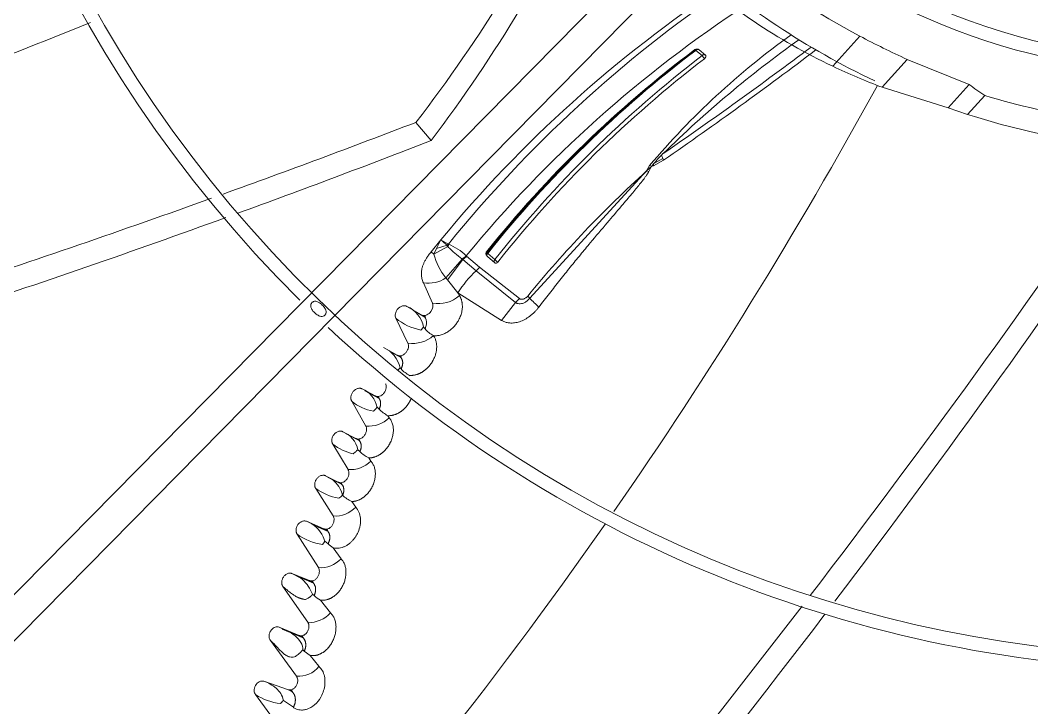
# Model space of a CAD drawing. Header units: millimetres. Extents: x 113490 to 142599, y -20467 to 115.
# Drawn here: x 129887.5 to 130074.4, y -10531.9 to -10404.9 of the extents above; entities that cross this region are included whole.
import ezdxf

# ---------------------------------------------------------------- set-up
doc = ezdxf.new("R2010")
doc.units = ezdxf.units.MM
doc.layers.add('DV3_0', color=7, linetype='Continuous')

msp = doc.modelspace()

# ---------------------------------------------------------------- linework, layer by layer
at = {"layer": 'DV3_0', "color": 7, "linetype": 'Continuous', "lineweight": 15}
for p, q in [((130091.2, -10303.23), (129757.6, -10641.53)), ((129758.45, -10649.21), (130096.11, -10306.79)), ((130012.15, -10410.33), (130012.26, -10410.36)), ((130012.3, -10410.48), (130013.48, -10411.45)), ((130012.91, -10410.39), (130014.09, -10411.36)), ((130051.38, -10412.15), (130062.83, -10416.79)), ((130046.75, -10417.29), (130058.94, -10421.11)), ((130058.94, -10421.11), (130062.83, -10416.79)), ((130062.56, -10422.33), (130065.72, -10418.81)), ((130058.94, -10421.11), (130062.56, -10422.33)), ((129963.41, -10427.14), (129960.59, -10423.79)), ((130004.23, -10431.89), (130004.5, -10431.79)), ((130004.37, -10431.62), (130004.46, -10431.5)), ((130004.37, -10431.62), (130004.47, -10431.58)), ((130004.46, -10431.5), (130004.55, -10431.39)), ((130004.5, -10431.79), (130006.35, -10430.76)), ((130004.55, -10431.39), (130006.22, -10430.46)), ((129963.38, -10447.72), (129965.2, -10445.49)), ((129963.92, -10448.1), (129966.46, -10446.71)), ((129966.48, -10446.25), (129966.34, -10446.46)), ((129966.55, -10446.26), (129966.46, -10446.71)), ((129966.46, -10446.71), (129966.55, -10446.81)), ((129966.48, -10446.25), (129966.55, -10446.26)), ((129966.61, -10446.26), (129966.55, -10446.81)), ((129966.11, -10452.5), (129969.12, -10449.03)), ((129969.09, -10449.01), (129969.12, -10449.03)), ((129969.12, -10449.03), (129969.24, -10449.12)), ((129969.87, -10448.42), (129969.88, -10448.44)), ((129969.88, -10448.44), (129969.94, -10448.49)), ((129969.94, -10448.49), (129972.35, -10450.56)), ((129973.74, -10447.87), (129973.62, -10447.73)), ((129975.14, -10449.72), (129973.82, -10448.56)), ((129975.16, -10449.13), (129973.85, -10447.98)), ((129969.24, -10449.12), (129971.72, -10451.18)), ((129972.35, -10450.56), (129979.7, -10456.32)), ((129971.72, -10451.18), (129979.02, -10457.07)), ((129961.97, -10453.41), (129963.64, -10457.16)), ((129968.35, -10455.29), (129966.43, -10452.89)), ((129979.7, -10456.32), (129979.02, -10457.07)), ((129981.25, -10455.86), (129981.61, -10456.27)), ((129961.61, -10459.34), (129958.91, -10457.77)), ((129979.02, -10457.07), (129976.42, -10460.36)), ((129959.1, -10464.59), (129956.87, -10459.97)), ((129962.22, -10459.75), (129960.26, -10458.61)), ((129961.51, -10462.16), (129961.99, -10461.63)), ((129961.99, -10461.63), (129962.27, -10461.91)), ((129954.57, -10465.37), (129957.13, -10466.8)), ((129957.89, -10467.29), (129955.9, -10466.17)), ((129957.28, -10469.49), (129957.67, -10469.15)), ((129957.67, -10469.15), (129957.84, -10469.31)), ((129959.46, -10470.59), (129959.42, -10470.53)), ((129950.63, -10473.02), (129953.06, -10474.33)), ((129953.8, -10474.8), (129951.16, -10473.36)), ((129951.32, -10479.88), (129948.72, -10475.29)), ((129953.09, -10476.79), (129952.75, -10477.15)), ((129953.4, -10476.42), (129953.09, -10476.79)), ((129953.4, -10476.42), (129953.79, -10476.78)), ((129955.65, -10478.35), (129955.4, -10477.97)), ((129947.07, -10480.93), (129949.46, -10482.18)), ((129950.2, -10482.63), (129947.6, -10481.27)), ((129948.04, -10487.93), (129945.22, -10483.24)), ((129949.83, -10484.26), (129950.22, -10484.6)), ((129949.43, -10484.65), (129949, -10485.01)), ((129952.26, -10486.35), (129951.86, -10485.77)), ((129943.87, -10489.07), (129946.23, -10490.26)), ((129943.87, -10489.07), (129945.15, -10489.79)), ((129946.97, -10490.7), (129944.39, -10489.4)), ((129945.29, -10496.49), (129942.07, -10491.41)), ((129946.68, -10492.95), (129946.31, -10493.19)), ((129947.03, -10492.67), (129946.68, -10492.95)), ((129949.46, -10494.85), (129948.72, -10493.82)), ((129940.35, -10497.48), (129943.58, -10498.87)), ((129944.35, -10499.34), (129941.67, -10498.18)), ((129942.56, -10506.04), (129938.62, -10499.85)), ((129943.45, -10500.36), (129943.77, -10501.16)), ((129943.77, -10501.16), (129943.56, -10501.47)), ((129943.77, -10501.16), (129944.35, -10501.62)), ((129943.56, -10501.47), (129943.33, -10501.77)), ((129946.74, -10504.39), (129945.29, -10502.37)), ((129937.66, -10507.12), (129940.9, -10508.44)), ((129937.66, -10507.12), (129939.3, -10508)), ((129941.68, -10508.9), (129939.05, -10507.82)), ((129940.62, -10516.14), (129936.01, -10509.55)), ((129941.29, -10510.55), (129941.46, -10510.96)), ((129940.91, -10511.51), (129940.66, -10511.67)), ((129941.46, -10510.96), (129941.77, -10511.19)), ((129944.78, -10514.38), (129942.97, -10512.04)), ((129935.3, -10517.05), (129939.02, -10518.58)), ((129939.84, -10519.08), (129935.84, -10517.41)), ((129938.51, -10526.1), (129933.68, -10519.5)), ((129939.66, -10521.25), (129939.95, -10521.46)), ((129939.94, -10521.46), (129941.06, -10522.26)), ((129942.67, -10524.27), (129941.06, -10522.26)), ((129932.48, -10527.03), (129937.01, -10528.59)), ((129936.43, -10537), (129930.95, -10529.5)), ((129936.09, -10530.57), (129937.93, -10531.84))]:
    msp.add_line(p, q, dxfattribs=at)
at = {"layer": 'DV3_0', "color": 7, "linetype": 'Continuous', "lineweight": 20}
for p, q in [((130037.62, -10413.41), (130042.62, -10407.85)), ((130046.75, -10417.29), (130051.38, -10412.15)), ((130005.96, -10429.86), (130006.25, -10429.56)), ((130003.23, -10432.75), (130003.77, -10431.77)), ((130003.69, -10432.33), (130004.16, -10431.9)), ((130004.16, -10431.9), (130003.77, -10431.77)), ((130004.16, -10431.9), (130004.23, -10431.89)), ((130004.24, -10431.78), (130004.23, -10431.89)), ((130004.24, -10431.78), (130004.37, -10431.62)), ((130004.46, -10431.5), (130004.47, -10431.58)), ((130004.47, -10431.58), (130004.5, -10431.79)), ((130006.22, -10430.46), (130006.35, -10430.76)), ((129981.61, -10456.27), (130003.23, -10432.75)), ((130003.23, -10432.75), (130003.69, -10432.33)), ((130003.23, -10432.75), (130003.62, -10432.88)), ((129963.92, -10448.1), (129964.36, -10447.07)), ((129964.36, -10447.07), (129965.2, -10445.49)), ((129966.34, -10446.46), (129964.36, -10447.07)), ((129965.2, -10445.49), (129966.48, -10446.25)), ((129966.55, -10446.26), (129966.61, -10446.26)), ((129963.38, -10447.72), (129963.92, -10448.1)), ((129969.24, -10449.12), (129966.43, -10452.89)), ((129966.43, -10452.9), (129966.11, -10452.5)), ((129976.42, -10460.36), (129968.35, -10455.29))]:
    msp.add_line(p, q, dxfattribs=at)
at = {"layer": 'DV3_0', "color": 7, "linetype": 'Continuous', "lineweight": 15}
for centre, radius, start, end in [((130105.24, -10288.99), 236, 136.9648, 225.2631), ((130105.24, -10288.99), 233.5, 136.5342, 225.7814), ((129737.65, -10251.98), 281.46, 322.3809, 334.3771), ((130105.24, -10288.99), 123.5, 226.1082, 316.2428), ((129744.74, -10261.51), 274.32, 322.858, 335.1381), ((130105.24, -10288.99), 126, 228.4752, 270), ((130105.24, -10288.99), 140.5, 227.8486, 244.7865), ((130105.24, -10288.99), 134.34, 231.0499, 242.2199), ((130087.5, -10308.69), 116, 228, 244.5279), ((130147.13, -10595.17), 235.59, 123.4411, 140.5553), ((130153.53, -10598.04), 240.79, 124.2777, 140.9245), ((130147.36, -10594.58), 229.92, 123.1154, 140.531), ((129569.11, -9598.83), 871.89, 290.44342, 292.33228), ((130125.96, -10249.44), 178.99, 242.252, 245.3745), ((130141.05, -10581.66), 214.41, 126.9538, 141.3404), ((130142.36, -10582.48), 215.76, 127.0847, 141.4), ((130142.85, -10582.8), 216.19, 127.147, 141.4201), ((130146.67, -10585.24), 218.96, 127.4655, 141.5655), ((130012.49, -10410.85), 0.625, 47.7893, 122.5207), ((130012.57, -10410.75), 0.496, 46.1549, 128.4511), ((130016.06, -10409.96), 2.97, 210.096, 223.8348), ((130146.91, -10585.47), 218.57, 127.4799, 141.5567), ((130087.5, -10308.69), 116, 244.5279, 249.4312), ((129280.84, -9998), 872.24, 325.21173, 331.29356), ((130105.24, -10288.99), 135.7, 253.0696, 269.7571), ((130105.24, -10288.99), 140, 252.2495, 269.2323), ((129274.22, -8630.77), 1919.9, 289.81328, 290.94717), ((129294.8, -8701.02), 1851.09, 289.98762, 291.17408), ((128508.45, -9342.41), 1921.39, 322.53383, 325.57983), ((128572.55, -9398.09), 1840.9, 322.75622, 325.95172), ((130006.81, -10433.67), 3.19, 143.7116, 146.2521), ((130143.08, -10587.8), 208.79, 132.0492, 140.8077), ((130105.24, -10288.99), 551.5, 195.4775, 254.5225), ((129274.22, -8630.77), 1919.9, 288.19223, 289.74418), ((129294.8, -8701.02), 1851.09, 288.2337, 289.91843), ((129966.81, -10446.37), 0.478, 190.9247, 223.9), ((129989.22, -10423.18), 32.75, 226.1967, 232.0692), ((129962.28, -10456.32), 10.95, 46.1609, 66.7475), ((129974.12, -10448.18), 0.485, 140.7317, 232.4456), ((129974.48, -10447.26), 0.962, 219.8162, 228.871), ((129978.93, -10444.93), 5.65, 228.0185, 235.2631), ((130105.24, -10288.99), 233.5, 225.7814, 315.7154), ((129962.94, -10447.92), 5.57, 260.0111, 304.7159), ((129964.76, -10451.51), 5.76, 258.8491, 312.1775), ((130135.76, -10363.2), 191.06, 208.8135, 208.982), ((130008.73, -10429.85), 37.86, 224.2478, 227.8108), ((129956.89, -10462.55), 5.19, 10.1936, 67.059), ((129963.77, -10451.39), 11.01, 231.1934, 258.1257), ((130105.24, -10288.99), 236, 227.0266, 270), ((129966.87, -10457.88), 6.12, 221.219, 240.0537), ((129959.88, -10458.6), 6.04, 262.6336, 310.7293), ((129963.78, -10463.27), 0.106, 55.1918, 66.6705), ((129952.56, -10470.18), 5.21, 11.3202, 67.3762), ((129962.21, -10465.27), 5.96, 222.7921, 242.0806), ((129948.94, -10477.22), 4.53, 10.0986, 68.0429), ((129954.21, -10468.67), 8.6, 230.3252, 260.2403), ((129958.05, -10472.69), 5.9, 223.7711, 243.319), ((129951.85, -10474.48), 5.42, 264.3965, 314.4981), ((129945.42, -10485.11), 4.5, 10.85, 68.4163), ((129951.41, -10474.91), 10.37, 233.3561, 256.5974), ((129945.14, -10479.68), 6.56, 310.7747, 315.6542), ((129948.49, -10482.71), 5.23, 264.9801, 316.0244), ((129954.4, -10480.47), 5.87, 224.689, 244.3555), ((129941.7, -10494.09), 5.52, 14.9303, 51.3083), ((129948.11, -10482.95), 10.4, 234.4567, 260.0311), ((129951.12, -10488.5), 5.84, 225.5932, 245.7222), ((129945.7, -10491.41), 5.1, 265.3273, 317.4993), ((129938.49, -10502.6), 5.45, 24.3194, 70.0298), ((129280.84, -9998), 872.24, 317.86602, 325.02361), ((129944.98, -10491.01), 10.89, 234.299, 261.2947), ((129948.4, -10497.45), 5.81, 225.859, 237.6941), ((129942.97, -10500.97), 5.09, 265.4156, 317.8444), ((129935.28, -10513.19), 6.57, 23.712, 52.2409), ((129937.61, -10506.45), 6.04, 295.0761, 300.3042), ((129945.69, -10506.91), 5.8, 227.5727, 242.0343), ((129941, -10511.25), 4.9, 265.5101, 320.4178), ((128508.45, -9342.41), 1921.39, 319.10975, 322.45989), ((128572.55, -9398.09), 1840.9, 319.15831, 322.66086), ((129931.31, -10527.8), 11.46, 61.1528, 69.6579), ((129934.35, -10523.28), 6.06, 34.5155, 65.6878), ((129937.29, -10521.05), 2.38, 355.0985, 30.3566), ((129935.4, -10517.71), 5.54, 307.927, 320.2638), ((129935.65, -10518.05), 5.12, 298.9227, 308.0461), ((129938.88, -10521.31), 4.81, 265.5613, 321.8717), ((130105.24, -10288.99), 343.5, 225.9212, 315.6512), ((129937.04, -10529.27), 0.78, 12.7225, 57.3488), ((129936.65, -10520.76), 10.44, 236.8811, 264.046), ((129931.8, -10527.21), 5.45, 313.7925, 317.47), ((129931.15, -10526.64), 6.31, 317.6452, 321.5525), ((129940.38, -10529.14), 3.64, 227.7428, 229.7409)]:
    msp.add_arc(centre, radius, start, end, dxfattribs=at)
at = {"layer": 'DV3_0', "color": 7, "linetype": 'Continuous', "lineweight": 20}
for centre, radius, start, end in [((130113.28, -10524.15), 143.27, 125.5681, 139.8477), ((130153.67, -10579.87), 210.53, 125.5148, 134.442), ((129532.6, -9741.76), 835.11, 304.55332, 306.86693), ((129574.74, -9804.53), 760.56, 304.57503, 307.19348), ((130033.01, -10456.1), 37.69, 135.8529, 139.0244), ((130144.7, -10509.15), 160.38, 151.2063, 151.6058), ((129989.96, -10417.76), 37.17, 228.2362, 230.5479), ((129974.4, -10445.63), 10.77, 193.2742, 219.6537), ((129967.73, -10446.41), 2.93, 297.5982, 316.6794), ((129967.68, -10446.43), 2.97, 298.9802, 317.6454), ((129967.69, -10446.72), 2.86, 302.8874, 321.7301), ((129969.99, -10448.79), 2.95, 305.8411, 323.1077), ((129985.02, -10465.52), 19.56, 132.8678, 148.4609)]:
    msp.add_arc(centre, radius, start, end, dxfattribs=at)
at = {"layer": 'DV3_0', "color": 7, "linetype": 'Continuous', "lineweight": 15}
msp.add_ellipse((141763.19, 2599.83), major_axis=(-11711.88, -13007.35), ratio=0.087169, start_param=0.009677, end_param=0.011971, dxfattribs=at)
at = {"layer": 'DV3_0', "color": 7, "linetype": 'Continuous', "lineweight": 20}
msp.add_ellipse((129984.61, -10415.69), major_axis=(22.96, -30.96), ratio=0.289793, start_param=0.87424, end_param=0.89553, dxfattribs=at)
at = {"layer": 'DV3_0', "color": 7, "linetype": 'Continuous', "lineweight": 15}
for points, knots in [([(129783.56, -10409.41), (129785.58, -10408.62), (129793.98, -10405.44), (129809.51, -10400.34), (129830.31, -10395.23), (129851.65, -10391.37), (129871.6, -10388.2), (129884.74, -10386.07), (129890.58, -10385.01)], [0.2428611, 0.2428611, 0.2428611, 0.2428611, 0.2795611, 0.3948142, 0.5195556, 0.6421753, 0.7617357, 0.8637565, 0.8637565, 0.8637565, 0.8637565]), ([(130012.3, -10410.48), (130012.29, -10410.45), (130012.26, -10410.4), (130012.26, -10410.37), (130012.26, -10410.36)], [0, 0, 0, 0, 0.499963, 1, 1, 1, 1]), ([(130012.3, -10410.48), (130012.31, -10410.46), (130012.34, -10410.43), (130012.39, -10410.4), (130012.45, -10410.36), (130012.52, -10410.32), (130012.62, -10410.3), (130012.71, -10410.29), (130012.79, -10410.31), (130012.86, -10410.34), (130012.89, -10410.37), (130012.91, -10410.39)], [0, 0, 0, 0, 0.068335, 0.145469, 0.231665, 0.333262, 0.479836, 0.632249, 0.740429, 0.880915, 1, 1, 1, 1]), ([(130013.48, -10411.45), (130013.57, -10411.35), (130013.69, -10411.29), (130013.92, -10411.26), (130014.02, -10411.29), (130014.09, -10411.36)], [0, 0, 0, 0, 0.5, 0.5, 1, 1, 1, 1]), ([(130014.09, -10411.36), (130014.11, -10411.37), (130014.13, -10411.39), (130014.15, -10411.43), (130014.17, -10411.49), (130014.18, -10411.56), (130014.17, -10411.66), (130014.13, -10411.76), (130014.07, -10411.85), (130014, -10411.94), (130013.94, -10411.99), (130013.91, -10412.02)], [0, 0, 0, 0, 0.07454, 0.149665, 0.227324, 0.351488, 0.476595, 0.607041, 0.740493, 0.871945, 1, 1, 1, 1]), ([(129963.38, -10447.72), (129963.3, -10447.82), (129963.15, -10448.01), (129962.94, -10448.29), (129962.75, -10448.57), (129962.57, -10448.84), (129962.41, -10449.1), (129962.26, -10449.36), (129962.13, -10449.61), (129962.02, -10449.86), (129961.92, -10450.1), (129961.83, -10450.34), (129961.76, -10450.57), (129961.7, -10450.79), (129961.64, -10451.08), (129961.59, -10451.43), (129961.58, -10451.84), (129961.61, -10452.25), (129961.69, -10452.64), (129961.8, -10453.03), (129961.91, -10453.28), (129961.97, -10453.41)], [0, 0, 0, 0, 0.057167, 0.111739, 0.163853, 0.213654, 0.261288, 0.306903, 0.350652, 0.39269, 0.433175, 0.472267, 0.510126, 0.546912, 0.582784, 0.650511, 0.717662, 0.785257, 0.85427, 0.92559, 1, 1, 1, 1]), ([(129973.82, -10448.56), (129973.8, -10448.54), (129973.76, -10448.51), (129973.7, -10448.44), (129973.65, -10448.37), (129973.6, -10448.28), (129973.56, -10448.18), (129973.53, -10448.05), (129973.54, -10447.93), (129973.56, -10447.82), (129973.6, -10447.75), (129973.62, -10447.72)], [0, 0, 0, 0, 0.099276, 0.196859, 0.293392, 0.389534, 0.537296, 0.670768, 0.795065, 0.901219, 1, 1, 1, 1]), ([(129973.85, -10447.98), (129973.76, -10448.08), (129973.72, -10448.21), (129973.71, -10448.42), (129973.75, -10448.52), (129973.82, -10448.56)], [0, 0, 0, 0, 0.5, 0.5, 1, 1, 1, 1]), ([(129975.16, -10449.13), (129975.14, -10449.15), (129975.12, -10449.18), (129975.1, -10449.22), (129975.08, -10449.26), (129975.05, -10449.32), (129975.03, -10449.39), (129975.02, -10449.48), (129975.03, -10449.58), (129975.07, -10449.66), (129975.12, -10449.7), (129975.14, -10449.72)], [0, 0, 0, 0, 0.074935, 0.140404, 0.196395, 0.24291, 0.374051, 0.4902, 0.673451, 0.83987, 1, 1, 1, 1]), ([(129975.72, -10449.57), (129975.7, -10449.59), (129975.67, -10449.62), (129975.63, -10449.67), (129975.57, -10449.71), (129975.5, -10449.75), (129975.41, -10449.78), (129975.31, -10449.79), (129975.21, -10449.77), (129975.16, -10449.74), (129975.14, -10449.72)], [0, 0, 0, 0, 0.086931, 0.173955, 0.262548, 0.393393, 0.521895, 0.686293, 0.841595, 1, 1, 1, 1]), ([(129968.62, -10455.78), (129968.66, -10455.83), (129968.72, -10455.93), (129968.8, -10456.09), (129968.88, -10456.26), (129968.95, -10456.43), (129969.01, -10456.6), (129969.06, -10456.78), (129969.1, -10456.97), (129969.13, -10457.15), (129969.15, -10457.35), (129969.16, -10457.54), (129969.17, -10457.75), (129969.16, -10458.17), (129969.07, -10458.82), (129968.8, -10459.68), (129968.41, -10460.45), (129967.96, -10461.13), (129967.47, -10461.69), (129966.91, -10462.18), (129966.4, -10462.53), (129965.96, -10462.77), (129965.61, -10462.93), (129965.26, -10463.05), (129964.9, -10463.13), (129964.55, -10463.19), (129964.19, -10463.21), (129963.96, -10463.19), (129963.84, -10463.18)], [0, 0, 0, 0, 0.019166, 0.038122, 0.056918, 0.075605, 0.094236, 0.112864, 0.13154, 0.150316, 0.169245, 0.188375, 0.207755, 0.227431, 0.308794, 0.389566, 0.473019, 0.53961, 0.606644, 0.674514, 0.74239, 0.78007, 0.816992, 0.853426, 0.889654, 0.925965, 0.962652, 1, 1, 1, 1]), ([(129943.76, -10459.38), (129943.72, -10459.42), (129943.62, -10459.5), (129943.38, -10459.62), (129942.98, -10459.66), (129942.55, -10459.48), (129942.16, -10459.21), (129941.84, -10458.94), (129941.56, -10458.64), (129941.29, -10458.27), (129941.11, -10457.85), (129941.14, -10457.46), (129941.25, -10457.22), (129941.33, -10457.13), (129941.37, -10457.08)], [0, 0, 0, 0, 0.040529, 0.082096, 0.181604, 0.321297, 0.409637, 0.504692, 0.598943, 0.685714, 0.821727, 0.918717, 0.959765, 1, 1, 1, 1]), ([(129941.37, -10457.08), (129941.41, -10457.04), (129941.5, -10456.96), (129941.74, -10456.84), (129942.14, -10456.81), (129942.58, -10456.99), (129942.96, -10457.25), (129943.28, -10457.53), (129943.56, -10457.83), (129943.83, -10458.2), (129944.02, -10458.62), (129943.99, -10459.01), (129943.88, -10459.24), (129943.8, -10459.33), (129943.76, -10459.38)], [0, 0, 0, 0, 0.040488, 0.081902, 0.180627, 0.320355, 0.409206, 0.504808, 0.600124, 0.687341, 0.822717, 0.918807, 0.959755, 1, 1, 1, 1]), ([(129958.91, -10457.77), (129958.8, -10457.71), (129958.54, -10457.62), (129958.08, -10457.66), (129957.62, -10457.88), (129957.21, -10458.23), (129956.92, -10458.69), (129956.76, -10459.15), (129956.74, -10459.58), (129956.82, -10459.85), (129956.87, -10459.97)], [0, 0, 0, 0, 0.124936, 0.249948, 0.37496, 0.499972, 0.624983, 0.749995, 0.875007, 1, 1, 1, 1]), ([(129963.64, -10457.16), (129963.83, -10457.58), (129963.74, -10458.2), (129963.16, -10458.99), (129962.89, -10459.23), (129962.26, -10459.49), (129961.9, -10459.51), (129961.61, -10459.34)], [0, 0, 0, 0, 0.5, 0.5, 0.75, 0.75, 1, 1, 1, 1]), ([(129962.27, -10461.91), (129962.54, -10461.33), (129962.61, -10460.73), (129962.37, -10459.78), (129962.05, -10459.44), (129961.61, -10459.34)], [0, 0, 0, 0, 0.5, 0.5, 1, 1, 1, 1]), ([(129959.42, -10470.53), (129959.48, -10470.53), (129959.59, -10470.54), (129959.76, -10470.53), (129959.93, -10470.52), (129960.09, -10470.5), (129960.26, -10470.48), (129960.42, -10470.45), (129960.59, -10470.41), (129960.74, -10470.36), (129960.9, -10470.31), (129961.06, -10470.25), (129961.21, -10470.18), (129961.36, -10470.11), (129961.5, -10470.04), (129961.65, -10469.96), (129961.78, -10469.88), (129961.92, -10469.79), (129962.05, -10469.7), (129962.18, -10469.6), (129962.31, -10469.5), (129962.43, -10469.4), (129962.54, -10469.3), (129962.66, -10469.19), (129962.77, -10469.09), (129962.87, -10468.98), (129962.97, -10468.87), (129963.07, -10468.75), (129963.16, -10468.64), (129963.25, -10468.53), (129963.34, -10468.41), (129963.42, -10468.3), (129963.5, -10468.18), (129963.57, -10468.07), (129963.64, -10467.95), (129963.71, -10467.84), (129963.86, -10467.55), (129964.07, -10467.09), (129964.28, -10466.45), (129964.4, -10465.84), (129964.43, -10465.33), (129964.42, -10464.92), (129964.38, -10464.59), (129964.32, -10464.28), (129964.24, -10463.98), (129964.13, -10463.7), (129964, -10463.43), (129963.89, -10463.27), (129963.84, -10463.18)], [0, 0, 0, 0, 0.018204, 0.036232, 0.054091, 0.071784, 0.089316, 0.106686, 0.123893, 0.140932, 0.157804, 0.174507, 0.191041, 0.207406, 0.223603, 0.239633, 0.255494, 0.271181, 0.286691, 0.30202, 0.317168, 0.332132, 0.346911, 0.361504, 0.37591, 0.390129, 0.404162, 0.418, 0.431639, 0.445072, 0.458296, 0.471308, 0.484107, 0.496692, 0.509065, 0.521225, 0.533175, 0.598658, 0.661047, 0.720164, 0.776144, 0.808616, 0.840912, 0.873027, 0.904977, 0.936788, 0.968466, 1, 1, 1, 1]), ([(129957.13, -10466.8), (129957.19, -10466.83), (129957.3, -10466.89), (129957.57, -10466.93), (129957.94, -10466.89), (129958.39, -10466.67), (129958.78, -10466.3), (129959.06, -10465.85), (129959.21, -10465.38), (129959.22, -10465.01), (129959.17, -10464.76), (129959.13, -10464.64), (129959.1, -10464.59)], [0, 0, 0, 0, 0.059675, 0.120073, 0.2491, 0.384807, 0.524772, 0.66033, 0.782242, 0.893173, 0.94678, 1, 1, 1, 1]), ([(129957.84, -10469.31), (129957.86, -10469.27), (129957.9, -10469.19), (129957.96, -10469.07), (129958.01, -10468.95), (129958.05, -10468.82), (129958.08, -10468.7), (129958.11, -10468.57), (129958.13, -10468.45), (129958.14, -10468.33), (129958.14, -10468.21), (129958.14, -10468.09), (129958.13, -10467.97), (129958.11, -10467.86), (129958.09, -10467.75), (129958.05, -10467.65), (129958.01, -10467.54), (129957.97, -10467.45), (129957.91, -10467.36), (129957.85, -10467.27), (129957.78, -10467.19), (129957.7, -10467.11), (129957.62, -10467.04), (129957.54, -10466.98), (129957.44, -10466.93), (129957.34, -10466.88), (129957.24, -10466.84), (129957.17, -10466.81), (129957.13, -10466.8)], [0, 0, 0, 0, 0.03637, 0.072818, 0.109387, 0.146108, 0.183005, 0.220091, 0.257376, 0.294864, 0.332555, 0.370448, 0.40854, 0.446831, 0.485321, 0.524014, 0.56291, 0.602001, 0.641273, 0.680709, 0.72029, 0.759994, 0.799804, 0.839701, 0.879673, 0.919712, 0.959818, 1, 1, 1, 1]), ([(129948.72, -10475.29), (129948.7, -10475.26), (129948.67, -10475.19), (129948.63, -10475.09), (129948.6, -10474.98), (129948.57, -10474.87), (129948.56, -10474.76), (129948.56, -10474.64), (129948.57, -10474.48), (129948.6, -10474.29), (129948.67, -10474.05), (129948.79, -10473.81), (129948.99, -10473.5), (129949.25, -10473.24), (129949.55, -10473.05), (129949.79, -10472.95), (129950.02, -10472.9), (129950.22, -10472.9), (129950.39, -10472.92), (129950.52, -10472.96), (129950.59, -10473), (129950.63, -10473.02)], [0, 0, 0, 0, 0.031577, 0.062455, 0.092865, 0.123047, 0.153249, 0.183717, 0.214692, 0.2734, 0.332207, 0.398491, 0.467867, 0.606956, 0.676774, 0.745817, 0.813018, 0.87975, 0.921005, 0.960896, 1, 1, 1, 1]), ([(129953.06, -10474.33), (129953.12, -10474.36), (129953.24, -10474.41), (129953.51, -10474.46), (129953.88, -10474.4), (129954.33, -10474.17), (129954.72, -10473.78), (129954.98, -10473.32), (129955.11, -10472.85), (129955.1, -10472.49), (129955.05, -10472.23), (129955, -10472.12), (129954.97, -10472.07)], [0, 0, 0, 0, 0.060763, 0.122032, 0.252561, 0.389572, 0.530342, 0.666038, 0.786179, 0.894707, 0.947528, 1, 1, 1, 1]), ([(129953.79, -10476.78), (129953.81, -10476.74), (129953.85, -10476.66), (129953.9, -10476.54), (129953.94, -10476.42), (129953.98, -10476.29), (129954.01, -10476.17), (129954.04, -10476.05), (129954.05, -10475.93), (129954.06, -10475.81), (129954.06, -10475.7), (129954.06, -10475.58), (129954.05, -10475.47), (129954.03, -10475.36), (129954, -10475.25), (129953.97, -10475.15), (129953.93, -10475.05), (129953.88, -10474.96), (129953.83, -10474.87), (129953.76, -10474.78), (129953.7, -10474.7), (129953.62, -10474.63), (129953.54, -10474.56), (129953.46, -10474.5), (129953.36, -10474.45), (129953.27, -10474.4), (129953.17, -10474.36), (129953.09, -10474.34), (129953.06, -10474.33)], [0, 0, 0, 0, 0.036276, 0.072641, 0.109136, 0.145791, 0.182627, 0.21966, 0.256899, 0.294346, 0.332004, 0.369871, 0.407945, 0.446224, 0.48471, 0.523405, 0.562309, 0.601415, 0.64071, 0.680175, 0.719793, 0.759544, 0.799408, 0.839368, 0.879412, 0.919531, 0.959724, 1, 1, 1, 1]), ([(129955.4, -10477.97), (129955.46, -10477.97), (129955.57, -10477.97), (129955.74, -10477.96), (129955.92, -10477.95), (129956.08, -10477.92), (129956.25, -10477.89), (129956.42, -10477.85), (129956.58, -10477.8), (129956.74, -10477.75), (129956.9, -10477.69), (129957.05, -10477.63), (129957.2, -10477.55), (129957.35, -10477.48), (129957.5, -10477.39), (129957.64, -10477.31), (129957.77, -10477.22), (129957.91, -10477.12), (129958.03, -10477.02), (129958.16, -10476.92), (129958.28, -10476.82), (129958.4, -10476.71), (129958.51, -10476.6), (129958.61, -10476.49), (129958.72, -10476.38), (129958.82, -10476.26), (129958.91, -10476.15), (129959, -10476.03), (129959.09, -10475.91), (129959.17, -10475.8), (129959.25, -10475.68), (129959.32, -10475.56), (129959.39, -10475.44), (129959.46, -10475.33), (129959.52, -10475.21), (129959.58, -10475.1), (129959.65, -10474.94), (129959.7, -10474.83), (129959.74, -10474.75)], [0, 0, 0, 0, 0.0187541, 0.0373181, 0.0556973, 0.0738975, 0.0919229, 0.1097702, 0.1274354, 0.1449155, 0.1622084, 0.1793131, 0.1962293, 0.2129573, 0.2294982, 0.2458521, 0.2620137, 0.2779778, 0.2937403, 0.3092986, 0.3246507, 0.3397938, 0.3547259, 0.369446, 0.3839543, 0.3982511, 0.4123313, 0.4261866, 0.4398106, 0.4531986, 0.4663472, 0.4792545, 0.4919196, 0.5043427, 0.5165249, 0.5284679, 0.5401741, 0.5644341, 0.5644341, 0.5644341, 0.5644341]), ([(129951.86, -10485.77), (129951.91, -10485.77), (129952.02, -10485.77), (129952.19, -10485.75), (129952.36, -10485.74), (129952.52, -10485.71), (129952.68, -10485.67), (129952.85, -10485.63), (129953, -10485.58), (129953.16, -10485.53), (129953.31, -10485.47), (129953.46, -10485.4), (129953.61, -10485.32), (129953.76, -10485.25), (129953.9, -10485.16), (129954.03, -10485.07), (129954.17, -10484.98), (129954.3, -10484.88), (129954.42, -10484.78), (129954.55, -10484.68), (129954.67, -10484.57), (129954.78, -10484.46), (129954.89, -10484.34), (129954.99, -10484.23), (129955.1, -10484.11), (129955.19, -10483.99), (129955.29, -10483.87), (129955.38, -10483.75), (129955.46, -10483.63), (129955.54, -10483.51), (129955.62, -10483.38), (129955.69, -10483.26), (129955.76, -10483.14), (129955.82, -10483.01), (129955.88, -10482.89), (129955.94, -10482.77), (129956.03, -10482.56), (129956.15, -10482.25), (129956.27, -10481.84), (129956.35, -10481.44), (129956.41, -10481.04), (129956.42, -10480.64), (129956.41, -10480.26), (129956.36, -10479.88), (129956.28, -10479.53), (129956.16, -10479.2), (129956.02, -10478.89), (129955.85, -10478.61), (129955.72, -10478.44), (129955.65, -10478.35)], [0, 0, 0, 0, 0.018381, 0.036602, 0.05467, 0.072591, 0.090368, 0.108, 0.125481, 0.142808, 0.159978, 0.176991, 0.193847, 0.210547, 0.227091, 0.243482, 0.259713, 0.27578, 0.291678, 0.307403, 0.322955, 0.338329, 0.353524, 0.368539, 0.383373, 0.398027, 0.412497, 0.426773, 0.440848, 0.454716, 0.468374, 0.481818, 0.495048, 0.508064, 0.520867, 0.533458, 0.54584, 0.586166, 0.626148, 0.665687, 0.704746, 0.74335, 0.781484, 0.819106, 0.856211, 0.892806, 0.928943, 0.964674, 1, 1, 1, 1]), ([(129945.22, -10483.24), (129945.2, -10483.21), (129945.16, -10483.14), (129945.12, -10483.04), (129945.09, -10482.94), (129945.06, -10482.83), (129945.05, -10482.72), (129945.04, -10482.6), (129945.04, -10482.45), (129945.07, -10482.26), (129945.13, -10482.02), (129945.23, -10481.77), (129945.43, -10481.45), (129945.69, -10481.18), (129945.98, -10480.99), (129946.22, -10480.88), (129946.46, -10480.83), (129946.66, -10480.82), (129946.83, -10480.84), (129946.96, -10480.87), (129947.03, -10480.91), (129947.07, -10480.93)], [0, 0, 0, 0, 0.031012, 0.06135, 0.091231, 0.120882, 0.150535, 0.180423, 0.210772, 0.26871, 0.326783, 0.394691, 0.462779, 0.603193, 0.673465, 0.742924, 0.811293, 0.879056, 0.920585, 0.9607, 1, 1, 1, 1]), ([(129949.46, -10482.18), (129949.53, -10482.2), (129949.65, -10482.26), (129949.92, -10482.3), (129950.3, -10482.24), (129950.75, -10481.99), (129951.12, -10481.59), (129951.37, -10481.11), (129951.48, -10480.64), (129951.47, -10480.29), (129951.4, -10480.04), (129951.35, -10479.94), (129951.32, -10479.88)], [0, 0, 0, 0, 0.061572, 0.123611, 0.255226, 0.393175, 0.534671, 0.67092, 0.789841, 0.89634, 0.948288, 1, 1, 1, 1]), ([(129950.22, -10484.6), (129950.24, -10484.56), (129950.28, -10484.47), (129950.34, -10484.34), (129950.38, -10484.21), (129950.42, -10484.08), (129950.44, -10483.95), (129950.46, -10483.82), (129950.48, -10483.69), (129950.48, -10483.57), (129950.47, -10483.44), (129950.46, -10483.32), (129950.44, -10483.2), (129950.41, -10483.09), (129950.37, -10482.98), (129950.33, -10482.87), (129950.27, -10482.77), (129950.21, -10482.68), (129950.14, -10482.59), (129950.06, -10482.51), (129949.98, -10482.44), (129949.89, -10482.37), (129949.79, -10482.31), (129949.69, -10482.26), (129949.58, -10482.21), (129949.5, -10482.19), (129949.46, -10482.18)], [0, 0, 0, 0, 0.039261, 0.078637, 0.118175, 0.157912, 0.197871, 0.238069, 0.278515, 0.31921, 0.360155, 0.401347, 0.442785, 0.484469, 0.526402, 0.568584, 0.611003, 0.65364, 0.696475, 0.739481, 0.782636, 0.825914, 0.869298, 0.912774, 0.95634, 1, 1, 1, 1]), ([(129948.72, -10493.82), (129948.78, -10493.82), (129948.91, -10493.82), (129949.09, -10493.8), (129949.27, -10493.77), (129949.45, -10493.73), (129949.63, -10493.68), (129949.81, -10493.63), (129949.98, -10493.56), (129950.15, -10493.49), (129950.31, -10493.4), (129950.48, -10493.32), (129950.63, -10493.22), (129950.79, -10493.12), (129950.94, -10493.01), (129951.08, -10492.9), (129951.22, -10492.78), (129951.35, -10492.66), (129951.48, -10492.53), (129951.61, -10492.4), (129951.73, -10492.27), (129951.84, -10492.13), (129951.95, -10492), (129952.05, -10491.85), (129952.15, -10491.71), (129952.24, -10491.57), (129952.33, -10491.42), (129952.41, -10491.28), (129952.49, -10491.13), (129952.56, -10490.99), (129952.63, -10490.84), (129952.69, -10490.7), (129952.78, -10490.47), (129952.88, -10490.16), (129952.98, -10489.76), (129953.05, -10489.36), (129953.09, -10488.96), (129953.09, -10488.58), (129953.06, -10488.2), (129953, -10487.84), (129952.91, -10487.49), (129952.79, -10487.17), (129952.64, -10486.87), (129952.46, -10486.59), (129952.33, -10486.43), (129952.26, -10486.35)], [0, 0, 0, 0, 0.020397, 0.040625, 0.060695, 0.080615, 0.100384, 0.119996, 0.139444, 0.158725, 0.177839, 0.196785, 0.215565, 0.234184, 0.252638, 0.270918, 0.289016, 0.306928, 0.324651, 0.34218, 0.359511, 0.376644, 0.39358, 0.410315, 0.426834, 0.443127, 0.459185, 0.475002, 0.490575, 0.505901, 0.520982, 0.535821, 0.55042, 0.590057, 0.629399, 0.66836, 0.706898, 0.745021, 0.782721, 0.819965, 0.856755, 0.893102, 0.929058, 0.964688, 1, 1, 1, 1]), ([(129946.23, -10490.26), (129946.3, -10490.28), (129946.42, -10490.33), (129946.7, -10490.37), (129947.08, -10490.3), (129947.52, -10490.04), (129947.89, -10489.63), (129948.12, -10489.14), (129948.21, -10488.67), (129948.19, -10488.32), (129948.12, -10488.08), (129948.06, -10487.98), (129948.04, -10487.93)], [0, 0, 0, 0, 0.062116, 0.124636, 0.256884, 0.395421, 0.537443, 0.674194, 0.792178, 0.896902, 0.948671, 1, 1, 1, 1]), ([(129942.07, -10491.41), (129942.05, -10491.38), (129942.01, -10491.32), (129941.97, -10491.22), (129941.93, -10491.11), (129941.9, -10491), (129941.88, -10490.89), (129941.88, -10490.78), (129941.87, -10490.63), (129941.89, -10490.44), (129941.95, -10490.2), (129942.05, -10489.95), (129942.19, -10489.71), (129942.36, -10489.49), (129942.56, -10489.3), (129942.78, -10489.15), (129943.01, -10489.04), (129943.24, -10488.98), (129943.45, -10488.97), (129943.61, -10488.98), (129943.75, -10489.01), (129943.83, -10489.05), (129943.87, -10489.07)], [0, 0, 0, 0, 0.031582, 0.062283, 0.092301, 0.121847, 0.151145, 0.180423, 0.20991, 0.26805, 0.326228, 0.39318, 0.461935, 0.531558, 0.601595, 0.67196, 0.741904, 0.809353, 0.876441, 0.918704, 0.959688, 1, 1, 1, 1]), ([(129947.03, -10492.67), (129947.05, -10492.63), (129947.09, -10492.54), (129947.14, -10492.41), (129947.18, -10492.28), (129947.21, -10492.15), (129947.24, -10492.02), (129947.26, -10491.89), (129947.27, -10491.77), (129947.27, -10491.64), (129947.26, -10491.52), (129947.24, -10491.39), (129947.22, -10491.28), (129947.19, -10491.16), (129947.15, -10491.05), (129947.1, -10490.95), (129947.05, -10490.85), (129946.98, -10490.76), (129946.91, -10490.67), (129946.84, -10490.59), (129946.75, -10490.51), (129946.66, -10490.45), (129946.56, -10490.39), (129946.46, -10490.33), (129946.35, -10490.29), (129946.27, -10490.27), (129946.23, -10490.26)], [0, 0, 0, 0, 0.039218, 0.078558, 0.118065, 0.157776, 0.197713, 0.237892, 0.278323, 0.319007, 0.359944, 0.401133, 0.442571, 0.484259, 0.5262, 0.568392, 0.610822, 0.653473, 0.696323, 0.739347, 0.782521, 0.825821, 0.869228, 0.912729, 0.956318, 1, 1, 1, 1]), ([(129945.29, -10502.37), (129945.48, -10502.4), (129945.84, -10502.47), (129946.4, -10502.44), (129946.94, -10502.32), (129947.45, -10502.13), (129947.93, -10501.86), (129948.37, -10501.54), (129948.77, -10501.17), (129949.12, -10500.78), (129949.42, -10500.36), (129949.68, -10499.93), (129950.02, -10499.24), (129950.33, -10498.22), (129950.4, -10496.92), (129950.13, -10495.73), (129949.68, -10495.14), (129949.46, -10494.85)], [0, 0, 0, 0, 0.057609, 0.113592, 0.168141, 0.221354, 0.273122, 0.323445, 0.37219, 0.419144, 0.464272, 0.507482, 0.54857, 0.664981, 0.779413, 0.890959, 1, 1, 1, 1]), ([(129938.62, -10499.85), (129938.6, -10499.82), (129938.57, -10499.76), (129938.52, -10499.66), (129938.49, -10499.56), (129938.46, -10499.45), (129938.44, -10499.35), (129938.43, -10499.24), (129938.42, -10499.1), (129938.43, -10498.95), (129938.47, -10498.72), (129938.56, -10498.46), (129938.7, -10498.19), (129938.87, -10497.95), (129939.07, -10497.76), (129939.28, -10497.6), (129939.51, -10497.49), (129939.75, -10497.42), (129939.97, -10497.4), (129940.17, -10497.42), (129940.29, -10497.46), (129940.35, -10497.48)], [0, 0, 0, 0, 0.031247, 0.061681, 0.091488, 0.120868, 0.150027, 0.179179, 0.208537, 0.254499, 0.300222, 0.38036, 0.46177, 0.532576, 0.603864, 0.67491, 0.74531, 0.81449, 0.883036, 0.942278, 1, 1, 1, 1]), ([(129943.58, -10498.87), (129943.64, -10498.89), (129943.77, -10498.94), (129944.05, -10498.95), (129944.43, -10498.86), (129944.86, -10498.58), (129945.2, -10498.15), (129945.41, -10497.66), (129945.48, -10497.2), (129945.44, -10496.8), (129945.34, -10496.59), (129945.29, -10496.49)], [0, 0, 0, 0, 0.062676, 0.126275, 0.260171, 0.400284, 0.543665, 0.6809, 0.797891, 0.899727, 1, 1, 1, 1]), ([(129944.35, -10501.62), (129944.37, -10501.58), (129944.42, -10501.49), (129944.48, -10501.36), (129944.53, -10501.23), (129944.57, -10501.09), (129944.61, -10500.96), (129944.64, -10500.82), (129944.66, -10500.69), (129944.67, -10500.55), (129944.67, -10500.42), (129944.67, -10500.29), (129944.66, -10500.16), (129944.64, -10500.04), (129944.61, -10499.92), (129944.57, -10499.8), (129944.53, -10499.69), (129944.48, -10499.58), (129944.42, -10499.48), (129944.35, -10499.38), (129944.28, -10499.29), (129944.2, -10499.21), (129944.11, -10499.13), (129944.01, -10499.07), (129943.91, -10499), (129943.81, -10498.95), (129943.7, -10498.9), (129943.62, -10498.88), (129943.58, -10498.87)], [0, 0, 0, 0, 0.036281, 0.072608, 0.109034, 0.145598, 0.18233, 0.219253, 0.256381, 0.293721, 0.331279, 0.369056, 0.407054, 0.445273, 0.483717, 0.522393, 0.5613, 0.600431, 0.639771, 0.679301, 0.718999, 0.758843, 0.79881, 0.838882, 0.879042, 0.919281, 0.959598, 1, 1, 1, 1]), ([(129942.97, -10512.04), (129943.03, -10512.04), (129943.14, -10512.05), (129943.32, -10512.06), (129943.49, -10512.06), (129943.66, -10512.04), (129943.83, -10512.02), (129943.99, -10511.99), (129944.16, -10511.95), (129944.32, -10511.9), (129944.47, -10511.85), (129944.62, -10511.79), (129944.77, -10511.72), (129944.92, -10511.65), (129945.06, -10511.58), (129945.19, -10511.49), (129945.32, -10511.41), (129945.62, -10511.2), (129946.06, -10510.82), (129946.57, -10510.21), (129946.99, -10509.54), (129947.26, -10508.95), (129947.42, -10508.47), (129947.52, -10508.09), (129947.6, -10507.71), (129947.64, -10507.33), (129947.66, -10506.95), (129947.65, -10506.58), (129947.61, -10506.21), (129947.54, -10505.86), (129947.44, -10505.52), (129947.3, -10505.2), (129947.14, -10504.9), (129946.96, -10504.63), (129946.81, -10504.47), (129946.74, -10504.39)], [0, 0, 0, 0, 0.018672, 0.037066, 0.055188, 0.073043, 0.090636, 0.107975, 0.125066, 0.141913, 0.158513, 0.174857, 0.190938, 0.206752, 0.222295, 0.237566, 0.252564, 0.267289, 0.342101, 0.414961, 0.485649, 0.553594, 0.588068, 0.622643, 0.657278, 0.691915, 0.726501, 0.761005, 0.795421, 0.829727, 0.86392, 0.898004, 0.93201, 0.966002, 1, 1, 1, 1]), ([(129940.9, -10508.44), (129940.96, -10508.46), (129941.09, -10508.5), (129941.37, -10508.51), (129941.74, -10508.42), (129942.16, -10508.12), (129942.5, -10507.69), (129942.7, -10507.2), (129942.76, -10506.74), (129942.71, -10506.35), (129942.61, -10506.14), (129942.56, -10506.04)], [0, 0, 0, 0, 0.062984, 0.126619, 0.260756, 0.401391, 0.545611, 0.684093, 0.801498, 0.901518, 1, 1, 1, 1]), ([(129936.01, -10509.55), (129935.99, -10509.52), (129935.96, -10509.48), (129935.92, -10509.4), (129935.88, -10509.32), (129935.84, -10509.2), (129935.8, -10509.05), (129935.77, -10508.78), (129935.81, -10508.38), (129935.96, -10507.98), (129936.16, -10507.67), (129936.35, -10507.46), (129936.56, -10507.29), (129936.78, -10507.16), (129937.02, -10507.08), (129937.22, -10507.05), (129937.39, -10507.06), (129937.53, -10507.08), (129937.62, -10507.11), (129937.66, -10507.12)], [0, 0, 0, 0, 0.025381, 0.050445, 0.075326, 0.100157, 0.150535, 0.20049, 0.314407, 0.449247, 0.520539, 0.591833, 0.663542, 0.734983, 0.804091, 0.872787, 0.916243, 0.958436, 1, 1, 1, 1]), ([(129941.77, -10511.19), (129941.79, -10511.15), (129941.84, -10511.06), (129941.89, -10510.93), (129941.93, -10510.79), (129941.97, -10510.66), (129942, -10510.52), (129942.03, -10510.39), (129942.04, -10510.25), (129942.05, -10510.12), (129942.05, -10509.99), (129942.04, -10509.86), (129942.02, -10509.73), (129942, -10509.61), (129941.96, -10509.49), (129941.92, -10509.37), (129941.87, -10509.26), (129941.82, -10509.15), (129941.76, -10509.05), (129941.69, -10508.96), (129941.61, -10508.87), (129941.53, -10508.78), (129941.44, -10508.71), (129941.34, -10508.64), (129941.24, -10508.58), (129941.13, -10508.52), (129941.02, -10508.47), (129940.94, -10508.45), (129940.9, -10508.44)], [0, 0, 0, 0, 0.036135, 0.072339, 0.108661, 0.145138, 0.181798, 0.218661, 0.255741, 0.293046, 0.330579, 0.368343, 0.406338, 0.444565, 0.483027, 0.521727, 0.560666, 0.599832, 0.639212, 0.678787, 0.718535, 0.758433, 0.798461, 0.838598, 0.878828, 0.91914, 0.959529, 1, 1, 1, 1]), ([(129940.17, -10511.92), (129940.11, -10511.92), (129939.99, -10511.9), (129939.8, -10511.87), (129939.62, -10511.83), (129939.44, -10511.79), (129939.26, -10511.73), (129939.09, -10511.67), (129938.91, -10511.6), (129938.74, -10511.53), (129938.58, -10511.45), (129938.41, -10511.36), (129938.14, -10511.2), (129937.69, -10510.9), (129937.2, -10510.52), (129936.78, -10510.18), (129936.49, -10509.94), (129936.24, -10509.74), (129936.08, -10509.61), (129936.01, -10509.55)], [0, 0, 0, 0, 0.038123, 0.076142, 0.114089, 0.151995, 0.189893, 0.227812, 0.265786, 0.303846, 0.342026, 0.380359, 0.41888, 0.537095, 0.714051, 0.799633, 0.875769, 0.942523, 1, 1, 1, 1]), ([(129941.46, -10510.96), (129941.46, -10510.97), (129941.44, -10511), (129941.41, -10511.05), (129941.38, -10511.1), (129941.33, -10511.16), (129941.27, -10511.22), (129941.19, -10511.29), (129941.11, -10511.36), (129941.01, -10511.43), (129940.94, -10511.48), (129940.91, -10511.51)], [0, 0, 0, 0, 0.056043, 0.124532, 0.206383, 0.302146, 0.41219, 0.536787, 0.676158, 0.8305, 1, 1, 1, 1]), ([(129941.06, -10522.26), (129941.12, -10522.27), (129941.23, -10522.29), (129941.4, -10522.3), (129941.57, -10522.3), (129941.73, -10522.29), (129941.9, -10522.28), (129942.06, -10522.25), (129942.21, -10522.22), (129942.37, -10522.18), (129942.52, -10522.13), (129942.67, -10522.08), (129942.81, -10522.02), (129942.95, -10521.95), (129943.09, -10521.88), (129943.22, -10521.81), (129943.35, -10521.73), (129943.48, -10521.65), (129943.78, -10521.44), (129944.22, -10521.05), (129944.75, -10520.41), (129945.18, -10519.7), (129945.45, -10519.07), (129945.61, -10518.56), (129945.71, -10518.17), (129945.77, -10517.77), (129945.81, -10517.38), (129945.82, -10516.98), (129945.8, -10516.6), (129945.74, -10516.22), (129945.65, -10515.86), (129945.54, -10515.51), (129945.39, -10515.19), (129945.22, -10514.89), (129945.01, -10514.62), (129944.86, -10514.46), (129944.78, -10514.38)], [0, 0, 0, 0, 0.017644, 0.035018, 0.052126, 0.068973, 0.085565, 0.101908, 0.118008, 0.133871, 0.149502, 0.164898, 0.180048, 0.194945, 0.209583, 0.223959, 0.238069, 0.251912, 0.265486, 0.340307, 0.413663, 0.485198, 0.554379, 0.588972, 0.62364, 0.658346, 0.693024, 0.727603, 0.762022, 0.796297, 0.830476, 0.864559, 0.898512, 0.932346, 0.966158, 1, 1, 1, 1]), ([(129939.02, -10518.58), (129939.08, -10518.6), (129939.2, -10518.65), (129939.47, -10518.66), (129939.84, -10518.57), (129940.26, -10518.27), (129940.59, -10517.83), (129940.79, -10517.32), (129940.84, -10516.85), (129940.79, -10516.45), (129940.67, -10516.24), (129940.62, -10516.14)], [0, 0, 0, 0, 0.059552, 0.118886, 0.252324, 0.393065, 0.538483, 0.678997, 0.797391, 0.899757, 1, 1, 1, 1]), ([(129935.3, -10517.05), (129935.1, -10516.97), (129934.84, -10516.95), (129934.31, -10517.12), (129934.04, -10517.31), (129933.72, -10517.73), (129933.62, -10517.9), (129933.49, -10518.25), (129933.46, -10518.43), (129933.42, -10518.93), (129933.49, -10519.22), (129933.68, -10519.5)], [0, 0, 0, 0, 0.25, 0.25, 0.5, 0.5, 0.625, 0.625, 0.75, 0.75, 1, 1, 1, 1]), ([(129933.68, -10519.5), (129933.98, -10519.75), (129934.28, -10520.05), (129934.88, -10520.68), (129935.19, -10521.03), (129935.69, -10521.53), (129935.86, -10521.69), (129936.22, -10522), (129936.42, -10522.14), (129936.83, -10522.39), (129937.06, -10522.49), (129937.56, -10522.59), (129937.83, -10522.6), (129938.12, -10522.53)], [0, 0, 0, 0, 0.25, 0.25, 0.5, 0.5, 0.625, 0.625, 0.75, 0.75, 0.875, 0.875, 1, 1, 1, 1]), ([(129939.95, -10521.46), (129939.96, -10521.42), (129940, -10521.34), (129940.06, -10521.21), (129940.1, -10521.09), (129940.14, -10520.96), (129940.17, -10520.83), (129940.19, -10520.71), (129940.21, -10520.58), (129940.22, -10520.45), (129940.23, -10520.33), (129940.23, -10520.21), (129940.22, -10520.08), (129940.2, -10519.97), (129940.18, -10519.85), (129940.15, -10519.73), (129940.12, -10519.62), (129940.08, -10519.52), (129940.03, -10519.42), (129939.98, -10519.32), (129939.91, -10519.22), (129939.85, -10519.13), (129939.78, -10519.05), (129939.7, -10518.97), (129939.62, -10518.9), (129939.53, -10518.83), (129939.44, -10518.77), (129939.34, -10518.71), (129939.24, -10518.66), (129939.13, -10518.62), (129939.05, -10518.6), (129939.02, -10518.58)], [0, 0, 0, 0, 0.032444, 0.064928, 0.09749, 0.13016, 0.162965, 0.195922, 0.229044, 0.262342, 0.295822, 0.329485, 0.363334, 0.39737, 0.431594, 0.466006, 0.500609, 0.535407, 0.570392, 0.605558, 0.64089, 0.676374, 0.711994, 0.747731, 0.783569, 0.819492, 0.855486, 0.891538, 0.927643, 0.963796, 1, 1, 1, 1]), ([(129938.03, -10531.92), (129938.18, -10532.01), (129938.48, -10532.18), (129938.96, -10532.31), (129939.4, -10532.36), (129939.8, -10532.34), (129940.16, -10532.28), (129940.47, -10532.19), (129941.19, -10531.92), (129942.24, -10531.17), (129943.16, -10529.8), (129943.65, -10528.47), (129943.82, -10527.26), (129943.72, -10526.09), (129943.35, -10525.03), (129942.9, -10524.53), (129942.67, -10524.27)], [0, 0, 0, 0, 0.048712, 0.093297, 0.133867, 0.170457, 0.203036, 0.231538, 0.255882, 0.403164, 0.540731, 0.633138, 0.726086, 0.818306, 0.909472, 1, 1, 1, 1]), ([(129932.48, -10527.03), (129932.23, -10526.94), (129931.92, -10526.97), (129931.35, -10527.25), (129931.09, -10527.51), (129930.84, -10527.98), (129930.77, -10528.15), (129930.7, -10528.47), (129930.69, -10528.62), (129930.71, -10529.05), (129930.79, -10529.28), (129930.95, -10529.5)], [0, 0, 0, 0, 0.25, 0.25, 0.5, 0.5, 0.625, 0.625, 0.75, 0.75, 1, 1, 1, 1]), ([(129936.09, -10530.57), (129936.02, -10530.11), (129935.84, -10529.68), (129935.36, -10528.93), (129935.06, -10528.6), (129934.08, -10527.73), (129933.3, -10527.3), (129932.48, -10527.03)], [0, 0, 0, 0, 0.25, 0.25, 0.5, 0.5, 1, 1, 1, 1]), ([(129937.01, -10528.59), (129937.07, -10528.6), (129937.2, -10528.64), (129937.47, -10528.64), (129937.83, -10528.52), (129938.23, -10528.2), (129938.55, -10527.75), (129938.72, -10527.24), (129938.75, -10526.78), (129938.69, -10526.46), (129938.6, -10526.24), (129938.54, -10526.15), (129938.51, -10526.1)], [0, 0, 0, 0, 0.061712, 0.124068, 0.257055, 0.398269, 0.543459, 0.683288, 0.800054, 0.90078, 0.950773, 1, 1, 1, 1]), ([(129937.93, -10531.84), (129937.95, -10531.8), (129938, -10531.71), (129938.06, -10531.58), (129938.11, -10531.45), (129938.16, -10531.32), (129938.2, -10531.19), (129938.24, -10531.05), (129938.26, -10530.92), (129938.28, -10530.79), (129938.3, -10530.65), (129938.3, -10530.52), (129938.3, -10530.39), (129938.3, -10530.26), (129938.28, -10530.14), (129938.26, -10530.01), (129938.24, -10529.89), (129938.2, -10529.77), (129938.16, -10529.66), (129938.12, -10529.55), (129938.06, -10529.44), (129938, -10529.34), (129937.94, -10529.25), (129937.87, -10529.15), (129937.79, -10529.07), (129937.71, -10528.99), (129937.63, -10528.91), (129937.53, -10528.84), (129937.44, -10528.78), (129937.34, -10528.72), (129937.23, -10528.67), (129937.12, -10528.62), (129937.05, -10528.6), (129937.01, -10528.59)], [0, 0, 0, 0, 0.030721, 0.061407, 0.092102, 0.122841, 0.153652, 0.184559, 0.215579, 0.246725, 0.278006, 0.309429, 0.340997, 0.372715, 0.404583, 0.436606, 0.468785, 0.501126, 0.533632, 0.566299, 0.59912, 0.632082, 0.665173, 0.698377, 0.731679, 0.765062, 0.798512, 0.832013, 0.865554, 0.899127, 0.932725, 0.966348, 1, 1, 1, 1])]:
    msp.add_open_spline(points, degree=3, knots=knots, dxfattribs=at)
at = {"layer": 'DV3_0', "color": 7, "linetype": 'Continuous', "lineweight": 20}
for points, knots in [([(130003.62, -10432.88), (130003.59, -10432.93), (130003.53, -10433.04), (130003.44, -10433.2), (130003.32, -10433.37), (130003.2, -10433.56), (130003.06, -10433.76), (130002.9, -10433.97), (130002.74, -10434.2), (130002.56, -10434.43), (130002.36, -10434.68), (130002.15, -10434.95), (130001.79, -10435.41), (130001.22, -10436.1), (130000.44, -10437.05), (129999.55, -10438.1), (129998.04, -10439.87), (129995.77, -10442.52), (129993.24, -10445.52), (129990.96, -10448.26), (129989.08, -10450.56), (129987.18, -10452.93), (129985.24, -10455.38), (129983.96, -10457.06), (129983.31, -10457.9)], [0, 0, 0, 0, 0.005366, 0.011271, 0.017723, 0.024728, 0.032291, 0.040414, 0.0491, 0.058352, 0.068171, 0.078557, 0.089512, 0.123028, 0.161172, 0.203935, 0.251305, 0.377254, 0.527911, 0.617273, 0.709161, 0.803571, 0.900512, 1, 1, 1, 1]), ([(129979.02, -10457.07), (129979.04, -10457.09), (129979.09, -10457.12), (129979.18, -10457.17), (129979.37, -10457.25), (129979.68, -10457.32), (129980.07, -10457.29), (129980.43, -10457.18), (129980.71, -10457.05), (129980.97, -10456.89), (129981.21, -10456.69), (129981.43, -10456.48), (129981.56, -10456.34), (129981.61, -10456.27)], [0, 0, 0, 0, 0.030839, 0.061672, 0.126007, 0.260149, 0.422201, 0.541699, 0.632777, 0.72358, 0.829679, 0.921889, 1, 1, 1, 1]), ([(129979.7, -10456.32), (129979.72, -10456.34), (129979.76, -10456.37), (129979.82, -10456.4), (129979.89, -10456.43), (129979.97, -10456.45), (129980.08, -10456.47), (129980.24, -10456.47), (129980.46, -10456.43), (129980.67, -10456.35), (129980.86, -10456.23), (129981.01, -10456.11), (129981.14, -10455.99), (129981.22, -10455.9), (129981.25, -10455.86)], [0, 0, 0, 0, 0.047301, 0.094525, 0.141988, 0.190001, 0.238866, 0.36075, 0.483615, 0.609309, 0.737697, 0.825774, 0.912802, 1, 1, 1, 1]), ([(129983.31, -10457.9), (129983.25, -10457.97), (129983.14, -10458.12), (129982.97, -10458.32), (129982.79, -10458.52), (129982.61, -10458.72), (129982.42, -10458.91), (129982.23, -10459.09), (129982.04, -10459.26), (129981.83, -10459.43), (129981.4, -10459.77), (129980.71, -10460.21), (129979.76, -10460.63), (129978.82, -10460.85), (129978.11, -10460.86), (129977.61, -10460.8), (129977.29, -10460.73), (129976.99, -10460.64), (129976.7, -10460.51), (129976.52, -10460.41), (129976.42, -10460.36)], [0, 0, 0, 0, 0.030527, 0.060888, 0.091127, 0.121289, 0.151418, 0.181562, 0.211765, 0.242074, 0.272534, 0.40425, 0.533731, 0.654722, 0.774279, 0.82032, 0.865654, 0.910537, 0.955231, 1, 1, 1, 1])]:
    msp.add_open_spline(points, degree=3, knots=knots, dxfattribs=at)
at = {"layer": 'DV3_0', "color": 7, "linetype": 'Continuous', "lineweight": 15}
for points in [[(129962.12, -10459.46), (129962.3, -10459.62), (129962.37, -10459.75), (129962.32, -10459.85)], [(129957.68, -10466.91), (129957.84, -10467.06), (129957.9, -10467.19), (129957.86, -10467.3)], [(129953.61, -10474.43), (129953.76, -10474.58), (129953.81, -10474.7), (129953.76, -10474.81)], [(129950.01, -10482.27), (129950.15, -10482.42), (129950.21, -10482.54), (129950.16, -10482.64)], [(129946.77, -10490.34), (129946.92, -10490.49), (129946.97, -10490.61), (129946.93, -10490.71)], [(129944.08, -10498.92), (129944.25, -10499.07), (129944.31, -10499.21), (129944.29, -10499.33)], [(129941.39, -10508.48), (129941.55, -10508.64), (129941.63, -10508.77), (129941.62, -10508.89)], [(129939.5, -10518.63), (129939.69, -10518.79), (129939.78, -10518.94), (129939.78, -10519.07)]]:
    msp.add_open_spline(points, degree=3, dxfattribs=at)

doc.saveas('drawing.dxf')
